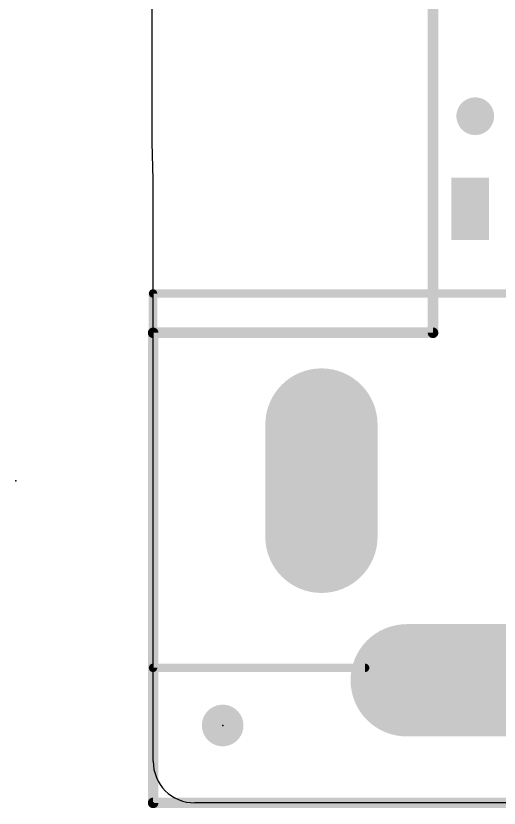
# Model space of a CAD drawing. Extents: x -3.3 to 68.7, y -0.1 to 53.5.
# Drawn here: x -3.3 to 8.32, y -0.13 to 18.92 of the extents above; entities that cross this region are included whole.
import ezdxf

# ---------------------------------------------------------------- set-up
doc = ezdxf.new("R2010")
doc.units = 0
for name, color, linetype in [('1', 12, 'CONTINUOUS'), ('16', 5, 'CONTINUOUS'), ('17', 110, 'CONTINUOUS'), ('18', 3, 'CONTINUOUS'), ('20', 53, 'CONTINUOUS'), ('21', 40, 'CONTINUOUS'), ('23', 53, 'CONTINUOUS')]:
    doc.layers.add(name, color=color, linetype=linetype)

# ---------------------------------------------------------------- blocks, each defined once
blk = doc.blocks.new('PIE')
at = {"const_width": 0.5}
blk.add_lwpolyline([(0, -0.25, 1), (0, 0.25, 1), (0, -0.25)], format="xyb", dxfattribs=at)
blk = doc.blocks.new('LONGP100')
at = {"const_width": 1}
blk.add_lwpolyline([(-0.5, 0), (0.5, 0)], dxfattribs=at)
at = {"const_width": 0.5}
for points in [[(-0.5, 0.25, 1), (-0.5, -0.25)], [(0.5, -0.25, 1), (0.5, 0.25)]]:
    blk.add_lwpolyline(points, format="xyb", dxfattribs=at)
blk = doc.blocks.new('RECT')
blk.add_solid([(-0.5, -0.5), (0.5, -0.5), (-0.5, 0.5), (0.5, 0.5)])
blk = doc.blocks.new('ROUNDV')
at = {"const_width": 0.5}
blk.add_lwpolyline([(0, -0.25, 1), (0, 0.25, 1), (0, -0.25)], format="xyb", dxfattribs=at)

msp = doc.modelspace()

# ---------------------------------------------------------------- linework, layer by layer
at = {"layer": '1', "const_width": 0.254}
for points in [[(6.731, 11.303), (6.731, 32.766)], [(0, 0), (0, 11.303)], [(0, 11.303), (6.731, 11.303)], [(68.58, 0), (0, 0)]]:
    msp.add_lwpolyline(points, dxfattribs=at)
at = {"layer": '1', "const_width": 0.127}
for points in [[(0.0635, 11.303, 1), (-0.0635, 11.303)], [(0, 11.3665, 1), (0, 11.2395)], [(6.731, 11.2395, 1), (6.731, 11.3665)], [(6.6675, 11.303, 1), (6.7945, 11.303)], [(0, 0.0635, 1), (0, -0.0635)], [(-0.0635, 0, 1), (0.0635, 0)]]:
    msp.add_lwpolyline(points, format="xyb", dxfattribs=at)
at = {"layer": '16', "const_width": 0.254}
for points in [[(6.731, 11.303), (6.731, 32.766)], [(0, 0), (0, 11.303)], [(0, 11.303), (6.731, 11.303)], [(68.58, 0), (0, 0)]]:
    msp.add_lwpolyline(points, dxfattribs=at)
at = {"layer": '16', "const_width": 0.127}
for points in [[(0.0635, 11.303, 1), (-0.0635, 11.303)], [(0, 11.3665, 1), (0, 11.2395)], [(6.731, 11.2395, 1), (6.731, 11.3665)], [(6.6675, 11.303, 1), (6.7945, 11.303)], [(0, 0.0635, 1), (0, -0.0635)], [(-0.0635, 0, 1), (0.0635, 0)]]:
    msp.add_lwpolyline(points, format="xyb", dxfattribs=at)
at = {"layer": '20'}
for p, q in [((-0.0254, 15.875), (-0.0254, 20.828)), ((0, 14.986), (-0.0254, 15.875)), ((0, 1), (0, 14.986)), ((18.288, 0), (1, 0))]:
    msp.add_line(p, q, dxfattribs=at)
msp.add_arc((1, 1), 1, 180, 270, dxfattribs=at)
at = {"layer": '21', "const_width": 0.2032}
for points in [[(-0.002, 12.247), (10.898, 12.247)], [(-0.002, 12.247), (-0.002, 3.247)], [(-0.002, 3.247), (5.098, 3.247)]]:
    msp.add_lwpolyline(points, dxfattribs=at)
at = {"layer": '21', "const_width": 0.1016}
for points in [[(-0.002, 12.2978, 1), (-0.002, 12.1962)], [(0.0488, 12.247, 1), (-0.0528, 12.247)], [(-0.002, 3.2978, 1), (-0.002, 3.1962)], [(-0.0528, 3.247, 1), (0.0488, 3.247)], [(5.098, 3.1962, 1), (5.098, 3.2978)]]:
    msp.add_lwpolyline(points, format="xyb", dxfattribs=at)
at = {"layer": '23'}
for p in [(-3.302, 7.747), (1.6726, 1.8606), (0, 0)]:
    msp.add_point(p, dxfattribs=at)

# ---------------------------------------------------------------- block references
at = {"layer": '1', "xscale": 1.5, "yscale": 0.9, "rotation": 270}
msp.add_blockref('RECT', (7.6238, 14.2854), dxfattribs=at)
at = {"layer": '1'}
msp.add_blockref('PIE', (1.6726, 1.8606), dxfattribs=at)
at = {"layer": '17', "xscale": 2.7, "yscale": 2.7, "rotation": 270}
msp.add_blockref('LONGP100', (4.048, 7.747), dxfattribs=at)
msp.add_blockref('LONGP100', (4.048, 7.747), dxfattribs=at)
at = {"layer": '17', "xscale": 2.7, "yscale": 2.7}
msp.add_blockref('LONGP100', (7.448, 2.947), dxfattribs=at)
msp.add_blockref('LONGP100', (7.448, 2.947), dxfattribs=at)
at = {"layer": '18', "xscale": 0.9064, "yscale": 0.9064}
msp.add_blockref('ROUNDV', (7.747, 16.51), dxfattribs=at)
msp.add_blockref('ROUNDV', (7.747, 16.51), dxfattribs=at)

doc.saveas('drawing.dxf')
